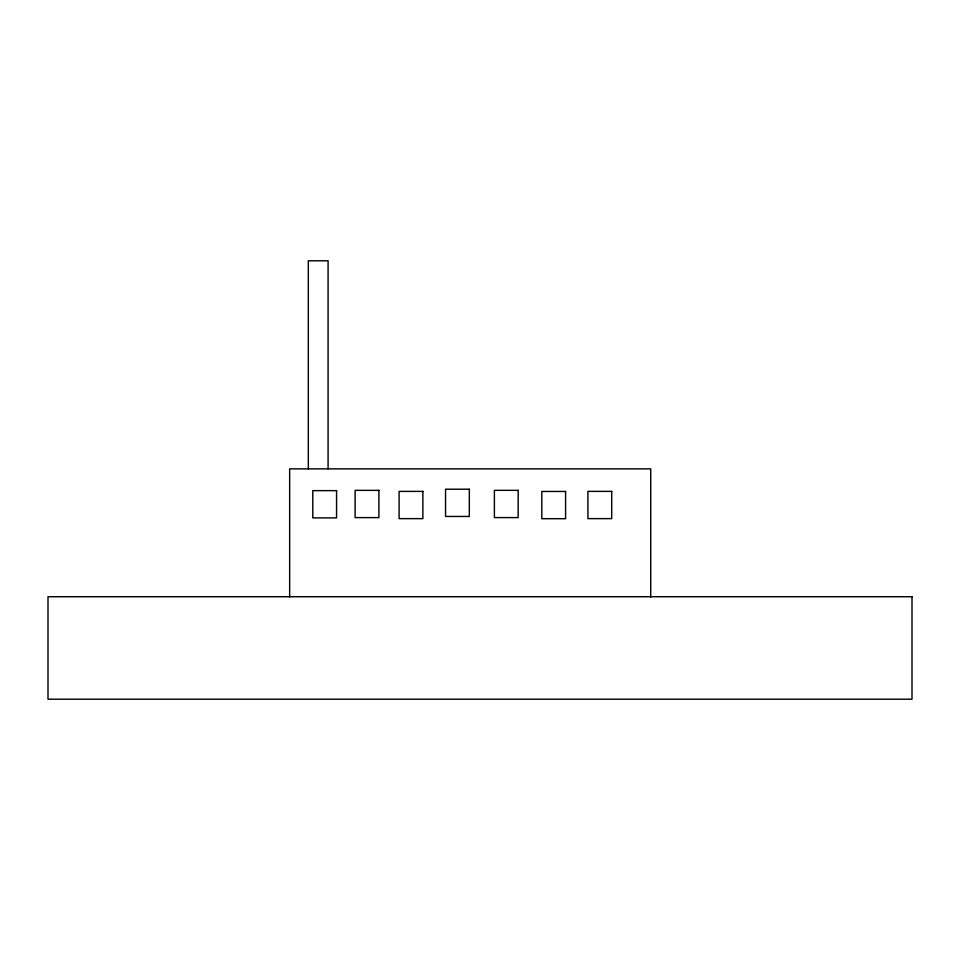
<?xml version="1.0" encoding="UTF-8"?>
<svg xmlns="http://www.w3.org/2000/svg" width="960" height="960" viewBox="0 0 960 960"><rect width="100%" height="100%" fill="white"/><g stroke="black" fill="none" stroke-linecap="round" stroke-linejoin="round"><path stroke-width="1.44" d="M650.712 596.928L650.712 468.864L289.656 468.864L289.656 596.928M328.092 468.864L328.092 260.796L308.316 260.796L308.316 468.864M469.32 489.204L445.548 489.204L445.548 516.456L469.32 516.456L469.32 489.204M378.888 490.356L355.116 490.356L355.116 517.608L378.888 517.608L378.888 490.356M518.172 490.344L494.388 490.344L494.388 517.596L518.172 517.596L518.172 490.344M336.564 490.644L312.792 490.644L312.792 517.896L336.564 517.896L336.564 490.644M422.868 491.388L399.084 491.388L399.084 518.64L422.868 518.64L422.868 491.388M565.584 491.448L541.812 491.448L541.812 518.7L565.584 518.7L565.584 491.448M611.7 491.376L587.916 491.376L587.916 518.628L611.7 518.628L611.7 491.376M912 596.724L48 596.724L48 699.204L912 699.204L912 596.724"/></g></svg>
